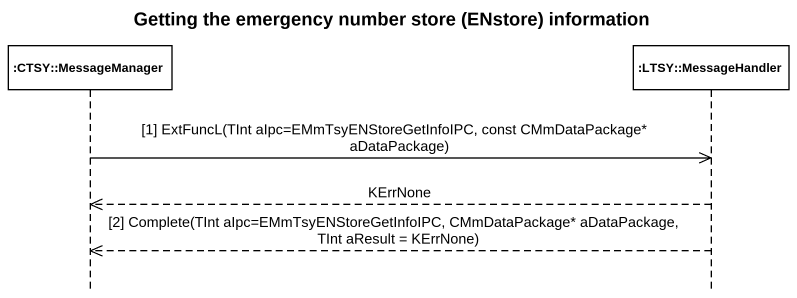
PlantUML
@startuml
title Getting the emergency number store (ENstore) information
hide footbox
participant ":CTSY::MessageManager" as CTSY_MessageManager
participant ":LTSY::MessageHandler" as LTSY_MessageHandler

CTSY_MessageManager ->> LTSY_MessageHandler : [1] ExtFuncL(TInt aIpc=EMmTsyENStoreGetInfoIPC, const CMmDataPackage* aDataPackage)
LTSY_MessageHandler -->> CTSY_MessageManager : KErrNone
LTSY_MessageHandler -->> CTSY_MessageManager : [2] Complete(TInt aIpc=EMmTsyENStoreGetInfoIPC, CMmDataPackage* aDataPackage, TInt aResult = KErrNone)
@enduml
